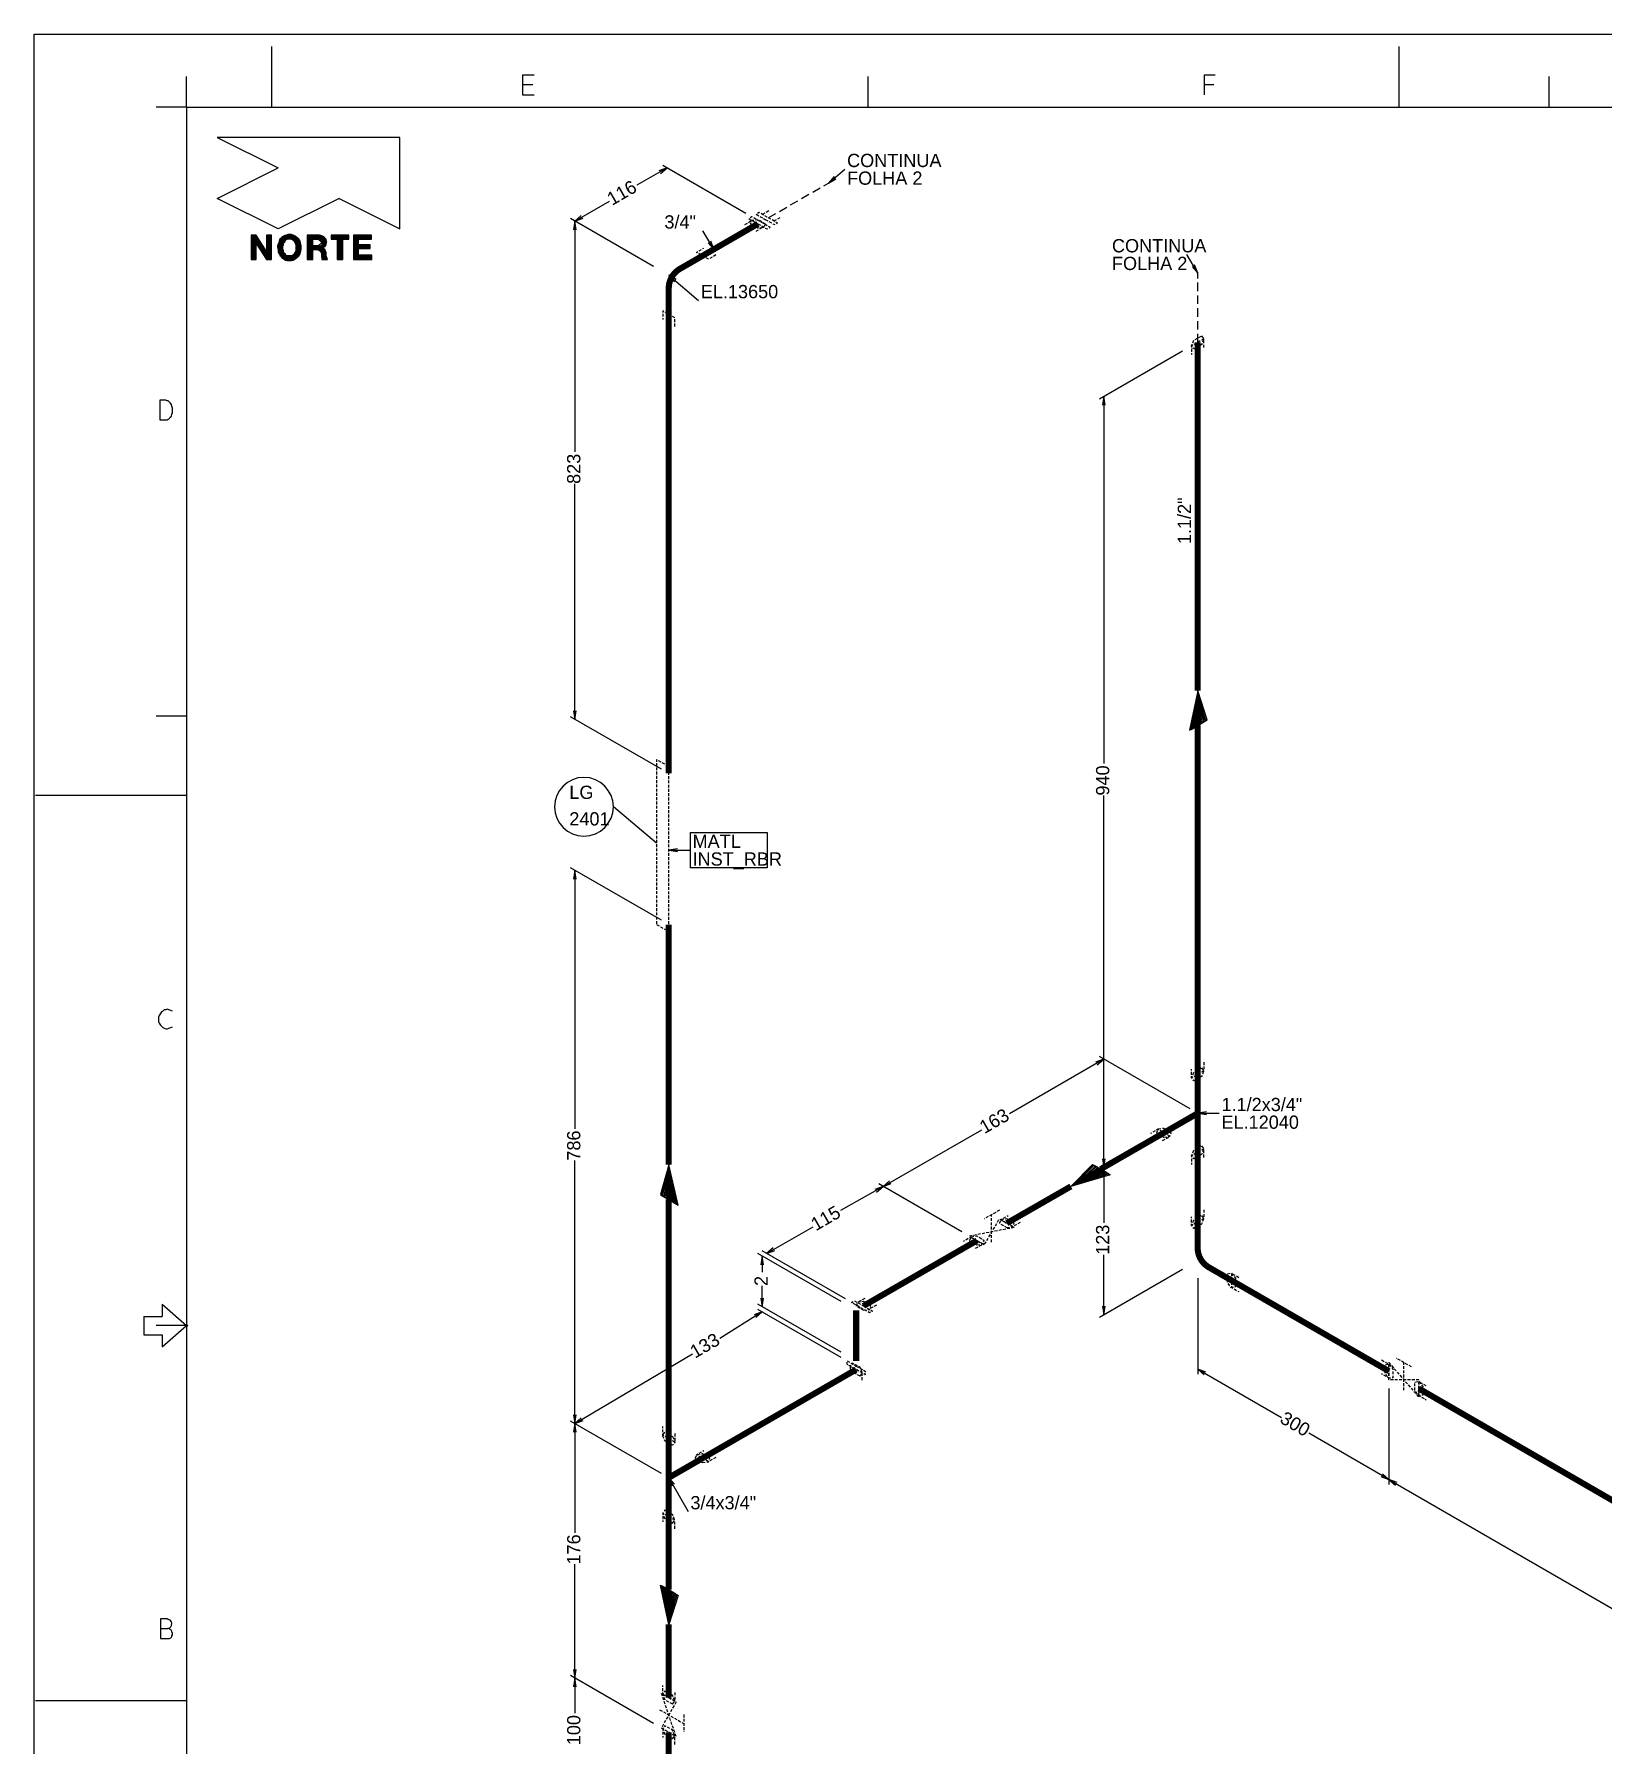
# Model space of a CAD drawing. Extents: x 0 to 597, y 0 to 422.
# Drawn here: x 0 to 257.3, y 141.1 to 421.7 of the extents above; entities that cross this region are included whole.
import ezdxf

# ---------------------------------------------------------------- set-up
doc = ezdxf.new("R2010")
doc.units = 0
doc.header["$MEASUREMENT"] = 0
for name, pattern in [('GT100', [0.7, 0.466667, -0.233333]), ('GT101', [2.1, 1.4, -0.7]), ('GT110', [2.1, 1.4, -0.7])]:
    doc.linetypes.add(name, pattern=pattern)
doc.layers.add('GT_1', color=7, linetype='Continuous')
doc.styles.add('HTX1', font='O8116901', dxfattribs={"width": 1.02})

msp = doc.modelspace()

# ---------------------------------------------------------------- linework, layer by layer
at = {"linetype": 'Continuous'}
msp.add_lwpolyline([(0, 421.74), (597.11, 421.74), (597.11, 0), (0, 0)], close=True, dxfattribs=at)
at = {"layer": 'GT_1', "flags": 128}
for points in [[(0, 417.48), (0, 421.74), (4.26, 421.74)], [(39, 409.8), (39, 419.7)], [(223.9, 409.8), (223.9, 419.7)], [(25, 409.8), (25, 414.8)], [(82, 415), (80.1, 415), (80.1, 411.8), (82, 411.8)], [(80.1, 413.5), (81.8, 413.5)], [(136.8, 409.8), (136.8, 414.8)], [(193.7, 415), (191.9, 415), (191.9, 411.8)], [(191.9, 413.5), (193.5, 413.5)], [(248.5, 409.8), (248.5, 414.8)], [(25, 409.8), (20, 409.8)], [(25, 409.8), (25, 10)], [(25, 409.8), (583.8, 409.8)], [(60, 404.8), (30, 404.8)], [(30, 404.8), (40, 399.8)], [(60, 389.8), (60, 404.8)], [(30, 394.8), (40, 399.8)], [(103.802, 399.801), (98.832, 396.961)], [(102.737, 398.878), (103.802, 399.801), (102.453, 399.304)], [(116.724, 392.346), (103.092, 400.227)], [(130.285, 397.316), (132.983, 399.588)], [(131.208, 398.381), (130.285, 397.316), (131.492, 398.026)], [(40, 389.8), (30, 394.8)], [(50, 394.8), (40, 389.8)], [(50, 394.8), (60, 389.8)], [(88.679, 391.068), (94.359, 394.334)], [(101.601, 383.613), (87.969, 391.494)], [(101.601, 383.613), (87.969, 391.494)], [(88.892, 389.648), (88.679, 391.068), (88.466, 389.648)], [(89.744, 391.991), (88.679, 391.068), (90.028, 391.565)], [(88.679, 391.068), (88.679, 353.225)], [(36, 384.8), (36.4, 384.8), (36.4, 387.4), (38.1, 384.8), (38.9, 384.8), (38.9, 388.8), (38.1, 388.8), (38.1, 386.1), (36.4, 388.8), (35.6, 388.8), (35.6, 384.8), (36, 384.8)], [(35.6, 388.6), (36.5, 388.6)], [(35.6, 388.4), (36.7, 388.4)], [(35.6, 388.2), (36.8, 388.2)], [(35.6, 388), (36.9, 388)], [(35.6, 387.8), (37, 387.8)], [(35.6, 387.6), (37.2, 387.6)], [(35.6, 387.4), (36.4, 387.4)], [(36.5, 387.4), (37.3, 387.4)], [(38.1, 388.6), (38.9, 388.6)], [(38.1, 388.4), (38.9, 388.4)], [(38.1, 388.2), (38.9, 388.2)], [(38.1, 388), (38.9, 388)], [(38.1, 387.8), (38.9, 387.8)], [(38.1, 387.6), (38.9, 387.6)], [(38.1, 387.4), (38.9, 387.4)], [(40, 386.6), (40, 386.4), (40, 386), (40.2, 385.7), (40.4, 385.4), (40.6, 385.1), (40.9, 384.9), (41.2, 384.7), (41.5, 384.6), (41.9, 384.6), (42.2, 384.6), (42.5, 384.7), (42.8, 384.9), (43.1, 385.1), (43.4, 385.4), (43.6, 385.7), (43.7, 386), (43.8, 386.4), (43.8, 386.8), (43.8, 387.1), (43.7, 387.5), (43.6, 387.8), (43.4, 388.1), (43.1, 388.4), (42.8, 388.6), (42.5, 388.8), (42.2, 388.9), (41.9, 388.9), (41.6, 388.9), (41.4, 388.8), (41.1, 388.7), (40.9, 388.6), (40.7, 388.5), (40.5, 388.3), (40.3, 388.1), (40.2, 387.8), (40.1, 387.6), (40, 387.3), (39.9, 387), (39.9, 386.8), (40, 386.6)], [(40, 387.4), (40.9, 387.4)], [(40.1, 387.6), (41, 387.6)], [(40.2, 387.8), (41.1, 387.8)], [(40.3, 388), (41.3, 388)], [(40.4, 388.2), (41.7, 388.2)], [(40.6, 388.4), (43.1, 388.4)], [(40.8, 386.9), (40.8, 387), (40.9, 387.2), (40.9, 387.5), (41.1, 387.7), (41.2, 387.9), (41.3, 388), (41.5, 388.1), (41.7, 388.2), (41.9, 388.2), (42.1, 388.2), (42.2, 388.1), (42.4, 388), (42.6, 387.9), (42.7, 387.7), (42.8, 387.5), (42.9, 387.2), (42.9, 387), (42.9, 386.7), (42.9, 386.5), (42.9, 386.2), (42.8, 386), (42.7, 385.8), (42.6, 385.6), (42.4, 385.5), (42.3, 385.4), (42.1, 385.4), (41.9, 385.4), (41.7, 385.4), (41.5, 385.4), (41.3, 385.5), (41.2, 385.7), (41, 385.8), (40.9, 386), (40.9, 386.2), (40.8, 386.5), (40.8, 386.7), (40.8, 386.9)], [(40.9, 388.6), (42.9, 388.6)], [(41.3, 388.8), (42.5, 388.8)], [(42, 388.2), (43.3, 388.2)], [(42.4, 388), (43.5, 388)], [(42.6, 387.8), (43.6, 387.8)], [(42.7, 387.6), (43.7, 387.6)], [(42.8, 387.4), (43.7, 387.4)], [(45.3, 384.8), (45.7, 384.8), (45.7, 386.4), (46.3, 386.4), (46.5, 386.4), (46.7, 386.3), (46.9, 386.2), (47, 386), (47.1, 385.8), (47.1, 385.5), (47.2, 384.8), (48.1, 384.8), (47.9, 385.4), (47.9, 385.9), (47.8, 386.2), (47.7, 386.4), (47.6, 386.5), (47.5, 386.6), (47.3, 386.7), (47.5, 386.8), (47.7, 386.9), (47.8, 387.1), (47.9, 387.2), (47.9, 387.5), (48, 387.7), (47.9, 387.9), (47.9, 388.1), (47.8, 388.2), (47.6, 388.4), (47.5, 388.5), (47.3, 388.6), (47, 388.7), (46.8, 388.8), (46.6, 388.8), (44.8, 388.8), (44.8, 384.8), (45.3, 384.8)], [(44.8, 388.6), (47.3, 388.6)], [(44.8, 388.4), (47.6, 388.4)], [(44.8, 388.2), (47.8, 388.2)], [(44.8, 388), (45.7, 388)], [(44.8, 387.8), (45.7, 387.8)], [(44.8, 387.6), (45.7, 387.6)], [(44.8, 387.4), (45.7, 387.4)], [(46.2, 387), (45.7, 387), (45.7, 388.1), (46.6, 388.1), (47.2, 387.6), (46.6, 387), (46.2, 387)], [(46.9, 388), (47.9, 388)], [(47.1, 387.8), (48, 387.8)], [(47.2, 387.6), (48, 387.6)], [(47.2, 387.4), (47.9, 387.4)], [(50.2, 384.8), (50.6, 384.8), (50.6, 388.1), (51.6, 388.1), (51.6, 388.8), (48.7, 388.8), (48.7, 388.1), (49.7, 388.1), (49.7, 384.8), (50.2, 384.8)], [(48.7, 388.6), (51.6, 388.6)], [(48.7, 388.4), (51.6, 388.4)], [(48.7, 388.2), (51.6, 388.2)], [(49.7, 388), (50.6, 388)], [(49.7, 387.8), (50.6, 387.8)], [(49.7, 387.6), (50.6, 387.6)], [(49.7, 387.4), (50.6, 387.4)], [(53.9, 384.8), (55.4, 384.8), (55.4, 385.5), (53.2, 385.5), (53.2, 386.6), (55.1, 386.6), (55.1, 387.2), (53.2, 387.2), (53.2, 388.1), (55.3, 388.1), (55.3, 388.8), (52.4, 388.8), (52.4, 384.8), (53.9, 384.8)], [(52.4, 388.6), (55.3, 388.6)], [(52.4, 388.4), (55.3, 388.4)], [(52.4, 388.2), (55.3, 388.2)], [(52.4, 388), (53.2, 388)], [(52.4, 387.8), (53.2, 387.8)], [(52.4, 387.6), (53.2, 387.6)], [(52.4, 387.4), (53.2, 387.4)], [(111.47, 386.453), (109.695, 389.506)], [(110.547, 387.518), (111.47, 386.453), (110.973, 387.802)], [(35.6, 387.2), (36.4, 387.2)], [(35.6, 387), (36.4, 387)], [(35.6, 386.8), (36.4, 386.8)], [(35.6, 386.6), (36.4, 386.6)], [(35.6, 386.4), (36.4, 386.4)], [(35.6, 386.2), (36.4, 386.2)], [(35.6, 386), (36.4, 386)], [(35.6, 385.8), (36.4, 385.8)], [(35.6, 385.6), (36.4, 385.6)], [(35.6, 385.4), (36.4, 385.4)], [(35.6, 385.2), (36.4, 385.2)], [(35.6, 385), (36.4, 385)], [(35.6, 384.8), (36.4, 384.8)], [(36.6, 387.2), (37.4, 387.2)], [(36.7, 387), (37.5, 387)], [(36.8, 386.8), (37.7, 386.8)], [(37, 386.6), (37.8, 386.6)], [(37.1, 386.4), (37.9, 386.4)], [(37.2, 386.2), (38, 386.2)], [(37.3, 386), (38.9, 386)], [(37.5, 385.8), (38.9, 385.8)], [(37.6, 385.6), (38.9, 385.6)], [(37.7, 385.4), (38.9, 385.4)], [(37.8, 385.2), (38.9, 385.2)], [(38, 385), (38.9, 385)], [(38.1, 387.2), (38.9, 387.2)], [(38.1, 387), (38.9, 387)], [(38.1, 386.8), (38.9, 386.8)], [(38.1, 386.6), (38.9, 386.6)], [(38.1, 386.4), (38.9, 386.4)], [(38.1, 386.2), (38.9, 386.2)], [(38.1, 384.8), (38.9, 384.8)], [(39.9, 387), (40.8, 387)], [(39.9, 386.8), (40.8, 386.8)], [(39.9, 386.6), (40.8, 386.6)], [(40, 387.2), (40.9, 387.2)], [(40, 386.4), (40.8, 386.4)], [(40, 386.2), (40.9, 386.2)], [(40, 386), (40.9, 386)], [(40.1, 385.8), (41.1, 385.8)], [(40.2, 385.6), (41.2, 385.6)], [(40.3, 385.4), (41.6, 385.4)], [(40.5, 385.2), (43.2, 385.2)], [(40.7, 385), (43, 385)], [(41.1, 384.8), (42.7, 384.8)], [(42.2, 385.4), (43.4, 385.4)], [(42.5, 385.6), (43.5, 385.6)], [(42.7, 385.8), (43.6, 385.8)], [(42.8, 386), (43.7, 386)], [(42.9, 387.2), (43.8, 387.2)], [(42.9, 387), (43.8, 387)], [(42.9, 386.8), (43.8, 386.8)], [(42.9, 386.6), (43.8, 386.6)], [(42.9, 386.4), (43.8, 386.4)], [(42.9, 386.2), (43.8, 386.2)], [(44.8, 387.2), (45.7, 387.2)], [(44.8, 387), (47.7, 387)], [(44.8, 386.8), (47.5, 386.8)], [(44.8, 386.6), (47.5, 386.6)], [(44.8, 386.4), (47.7, 386.4)], [(44.8, 386.2), (45.7, 386.2)], [(44.8, 386), (45.7, 386)], [(44.8, 385.8), (45.7, 385.8)], [(44.8, 385.6), (45.7, 385.6)], [(44.8, 385.4), (45.7, 385.4)], [(44.8, 385.2), (45.7, 385.2)], [(44.8, 385), (45.7, 385)], [(44.8, 384.8), (45.7, 384.8)], [(46.8, 386.2), (47.8, 386.2)], [(47, 387.2), (47.9, 387.2)], [(47, 386), (47.8, 386)], [(47.1, 385.8), (47.9, 385.8)], [(47.1, 385.6), (47.9, 385.6)], [(47.1, 385.4), (47.9, 385.4)], [(47.1, 385.2), (48, 385.2)], [(47.2, 385), (48, 385)], [(47.2, 384.8), (48.1, 384.8)], [(49.7, 387.2), (50.6, 387.2)], [(49.7, 387), (50.6, 387)], [(49.7, 386.8), (50.6, 386.8)], [(49.7, 386.6), (50.6, 386.6)], [(49.7, 386.4), (50.6, 386.4)], [(49.7, 386.2), (50.6, 386.2)], [(49.7, 386), (50.6, 386)], [(49.7, 385.8), (50.6, 385.8)], [(49.7, 385.6), (50.6, 385.6)], [(49.7, 385.4), (50.6, 385.4)], [(49.7, 385.2), (50.6, 385.2)], [(49.7, 385), (50.6, 385)], [(49.7, 384.8), (50.6, 384.8)], [(52.4, 387.2), (55.1, 387.2)], [(52.4, 387), (55.1, 387)], [(52.4, 386.8), (55.1, 386.8)], [(52.4, 386.6), (55.1, 386.6)], [(52.4, 386.4), (53.2, 386.4)], [(52.4, 386.2), (53.2, 386.2)], [(52.4, 386), (53.2, 386)], [(52.4, 385.8), (53.2, 385.8)], [(52.4, 385.6), (53.2, 385.6)], [(52.4, 385.4), (55.4, 385.4)], [(52.4, 385.2), (55.4, 385.2)], [(52.4, 385), (55.4, 385)], [(52.4, 384.8), (55.4, 384.8)], [(190.848, 382.548), (189.073, 385.601)], [(105.293, 381.483), (104.086, 382.193), (105.009, 381.128)], [(104.086, 382.193), (108.985, 378.075)], [(189.925, 383.613), (190.848, 382.548), (190.351, 383.897)], [(188.363, 369.768), (174.731, 361.887)], [(175.654, 360.893), (175.441, 362.313), (175.228, 360.893)], [(175.441, 362.313), (175.441, 302.105)], [(21.7, 358.5), (21.8, 358.5), (22, 358.6), (22.2, 358.7), (22.3, 358.9), (22.5, 359.1), (22.6, 359.4), (22.7, 359.7), (22.7, 360.1), (22.7, 360.4), (22.6, 360.7), (22.5, 361), (22.3, 361.3), (22.2, 361.4), (22, 361.6), (21.8, 361.6), (21.6, 361.7), (20.6, 361.7), (20.6, 358.5), (21.6, 358.5), (21.7, 358.5)], [(88.679, 309.347), (88.679, 347.971)], [(190.848, 308.353), (192.41, 309.276), (190.848, 314.033), (189.499, 307.572), (192.197, 309.134), (190.848, 313.465), (189.57, 307.643), (192.055, 309.063), (190.848, 312.897), (189.783, 307.714), (191.842, 308.921), (190.848, 312.329), (189.996, 307.856), (191.629, 308.779), (190.848, 311.832), (190.138, 307.927), (191.416, 308.708), (190.848, 311.264), (190.351, 308.069), (191.274, 308.566), (190.848, 310.767), (190.564, 308.211), (191.061, 308.495), (190.848, 310.199), (190.777, 308.282), (190.848, 308.353), (190.848, 314.033)], [(25, 309.9), (20, 309.9)], [(102.879, 301.182), (87.969, 309.773)], [(88.466, 310.767), (88.679, 309.347), (88.892, 310.767)], [(0.2, 296.9), (25, 296.9)], [(102.098, 289.041), (94.998, 295.005)], [(175.441, 235.862), (175.441, 296.851)], [(107.636, 290.816), (120.203, 290.816), (120.203, 284.994), (107.636, 284.994), (107.636, 290.816)], [(105.506, 288.118), (104.086, 287.905), (105.506, 287.692)], [(104.086, 287.905), (107.636, 287.905)], [(102.879, 276.403), (87.969, 284.994)], [(88.892, 283.148), (88.679, 284.568), (88.466, 283.148)], [(88.679, 284.568), (88.679, 242.181)], [(22.7, 261.5), (21.8, 261.8), (21.6, 261.7), (21.3, 261.7), (21.1, 261.5), (20.9, 261.4), (20.7, 261.1), (20.5, 260.8), (20.4, 260.5), (20.4, 260.2), (20.4, 259.8), (20.5, 259.5), (20.7, 259.2), (20.9, 259), (21.1, 258.8), (21.3, 258.7), (21.6, 258.6), (21.8, 258.6), (22.7, 258.9)], [(175.441, 253.612), (159.963, 244.666)], [(174.376, 252.689), (175.441, 253.612), (174.092, 253.115)], [(189.641, 245.447), (174.731, 254.038)], [(192.268, 244.95), (190.848, 244.737), (192.268, 244.524)], [(190.848, 244.737), (194.398, 244.737)], [(139.231, 232.738), (155.419, 242.039)], [(189.641, 244.027), (174.731, 235.436)], [(189.641, 244.027), (174.731, 235.436)], [(88.679, 193.83), (88.679, 236.998)], [(104.086, 230.608), (105.648, 229.685), (104.086, 236.288), (102.737, 231.389), (105.435, 229.827), (104.086, 235.72), (102.808, 231.318), (105.293, 229.898), (104.086, 235.152), (103.021, 231.247), (105.08, 230.04), (104.086, 234.584), (103.234, 231.105), (104.867, 230.182), (104.086, 234.087), (103.376, 231.034), (104.654, 230.253), (104.086, 233.519), (103.589, 230.892), (104.512, 230.395), (104.086, 233.022), (103.802, 230.75), (104.299, 230.466), (104.086, 232.454), (104.015, 230.679), (104.086, 230.608), (104.086, 236.288)], [(174.944, 235.578), (176.506, 234.655), (170.045, 232.738), (173.595, 236.359), (176.293, 234.797), (170.542, 233.022), (173.666, 236.288), (176.151, 234.868), (171.039, 233.306), (173.879, 236.217), (175.938, 235.01), (171.536, 233.59), (174.092, 236.075), (175.725, 235.152), (171.962, 233.874), (174.234, 236.004), (175.512, 235.223), (172.388, 234.158), (174.447, 235.862), (175.37, 235.365), (172.885, 234.371), (174.66, 235.72), (175.157, 235.436), (173.311, 234.655), (174.873, 235.649), (174.944, 235.578), (170.045, 232.738)], [(175.228, 237.282), (175.441, 235.862), (175.654, 237.282)], [(175.654, 234.442), (175.441, 235.862), (175.228, 234.442)], [(175.441, 235.862), (175.441, 226.774)], [(152.153, 225.283), (138.521, 233.164)], [(152.153, 225.283), (138.521, 233.164)], [(140.296, 233.661), (139.231, 232.738), (140.58, 233.235)], [(139.231, 232.738), (132.273, 228.762)], [(138.166, 231.815), (139.231, 232.738), (137.882, 232.241)], [(120.132, 221.733), (127.8, 226.135)], [(132.344, 213.852), (118.712, 221.733)], [(133.054, 214.278), (119.422, 222.159)], [(121.197, 222.656), (120.132, 221.733), (121.481, 222.23)], [(119.635, 219.887), (119.422, 221.307), (119.209, 219.887)], [(119.422, 221.307), (119.422, 218.68)], [(188.363, 219.106), (174.731, 211.225)], [(175.441, 211.651), (175.441, 221.52)], [(119.422, 213), (119.422, 216.408)], [(190.848, 217.686), (190.848, 201.924)], [(21, 213.4), (21, 211.4)], [(21, 213.4), (25, 209.9)], [(132.344, 205.545), (118.712, 213.426)], [(119.209, 214.42), (119.422, 213), (119.635, 214.42)], [(18, 211.4), (18, 208.4), (21, 208.4), (21, 206.4), (25, 209.9)], [(18, 211.4), (21, 211.4)], [(119.422, 212.148), (112.464, 207.817)], [(118.357, 211.225), (119.422, 212.148), (118.073, 211.651)], [(132.344, 204.693), (118.712, 212.574)], [(175.228, 213.071), (175.441, 211.651), (175.654, 213.071)], [(25, 209.9), (20, 209.9)], [(24.9, 210), (25, 210.1), (25.2, 209.9), (25, 209.7), (24.8, 209.9), (24.9, 210)], [(25, 210), (25.1, 209.9), (25, 209.8), (24.9, 209.9), (25, 210)], [(88.679, 193.83), (107.991, 205.261)], [(192.197, 202.279), (190.848, 202.776), (191.913, 201.853)], [(190.848, 202.776), (204.622, 194.824)], [(222.23, 199.581), (222.23, 183.819)], [(222.23, 199.581), (222.23, 183.819)], [(102.879, 185.665), (87.969, 194.256)], [(102.879, 185.665), (87.969, 194.256)], [(102.879, 185.665), (87.969, 194.256)], [(88.466, 195.25), (88.679, 193.83), (88.892, 195.25)], [(88.892, 192.41), (88.679, 193.83), (88.466, 192.41)], [(89.744, 194.753), (88.679, 193.83), (90.028, 194.327)], [(88.679, 193.83), (88.679, 175.938)], [(222.23, 184.671), (209.095, 192.268)], [(220.881, 185.168), (222.23, 184.671), (221.165, 185.594)], [(105.009, 183.89), (104.086, 184.955), (104.583, 183.606)], [(104.086, 184.955), (107.281, 179.417)], [(223.579, 184.174), (222.23, 184.671), (223.295, 183.748)], [(222.23, 184.671), (260.641, 162.448)], [(88.679, 152.082), (88.679, 170.755)], [(104.086, 166.566), (105.648, 165.643), (104.086, 160.886), (102.737, 167.347), (105.435, 165.785), (104.086, 161.454), (102.808, 167.276), (105.293, 165.856), (104.086, 162.022), (103.021, 167.205), (105.08, 165.998), (104.086, 162.59), (103.234, 167.063), (104.867, 166.14), (104.086, 163.087), (103.376, 166.992), (104.654, 166.211), (104.086, 163.655), (103.589, 166.85), (104.512, 166.353), (104.086, 164.152), (103.802, 166.708), (104.299, 166.424), (104.086, 164.72), (104.015, 166.637), (104.086, 166.566), (104.086, 160.886)], [(20.7, 160.2), (21.9, 160.2), (22.2, 160.3), (22.4, 160.5), (22.5, 160.7), (22.6, 161.1), (22.5, 161.3), (22.3, 161.6), (22, 161.7), (21.8, 161.8), (20.7, 161.8), (20.7, 158.6), (21.9, 158.6), (22.1, 158.6), (22.2, 158.6), (22.4, 158.7), (22.5, 158.8), (22.6, 158.9), (22.6, 159), (22.7, 159.2), (22.7, 159.3), (22.7, 159.5), (22.6, 159.6), (22.6, 159.8), (22.5, 159.9), (22.4, 160), (22.2, 160.1), (22.1, 160.2), (21.9, 160.2)], [(101.601, 144.627), (87.969, 152.508)], [(101.601, 144.627), (87.969, 152.508)], [(88.466, 153.502), (88.679, 152.082), (88.892, 153.502)], [(88.892, 150.662), (88.679, 152.082), (88.466, 150.662)], [(88.679, 152.082), (88.679, 146.331)], [(0.2, 148.4), (25, 148.4)]]:
    msp.add_lwpolyline(points, dxfattribs=at)
at = {"layer": 'GT_1', "linetype": 'GT110', "flags": 128}
for points in [[(120.416, 391.636), (130.285, 397.316)], [(190.848, 371.188), (190.848, 382.548)]]:
    msp.add_lwpolyline(points, dxfattribs=at)
at = {"layer": 'GT_1', "linetype": 'GT100', "flags": 128}
for points in [[(119.493, 392.204), (120.629, 392.914)], [(116.582, 390.5), (117.718, 391.21)], [(118.712, 390.642), (120.203, 389.79), (120.7, 390.074), (117.718, 391.778), (117.221, 391.494), (118.712, 390.642)], [(119.919, 390.642), (119.706, 390.074), (118.712, 389.932), (117.505, 390.642), (117.718, 391.21), (118.712, 391.352), (119.919, 390.642)], [(119.919, 391.352), (121.41, 390.5), (121.907, 390.784), (118.925, 392.488), (118.428, 392.204), (119.919, 391.352)], [(118.428, 389.435), (119.635, 390.145)], [(121.339, 391.139), (122.546, 391.778)], [(111.825, 385.53), (110.618, 384.82), (108.63, 385.956), (109.837, 386.666)], [(105.08, 373.815), (105.08, 375.235), (103.092, 376.371), (103.092, 374.951)], [(191.487, 372.253), (191.842, 371.756), (191.487, 370.833), (190.209, 370.123), (189.854, 370.62), (190.209, 371.543), (191.487, 372.253)], [(191.842, 370.336), (191.842, 371.756), (189.854, 370.62), (189.854, 369.2)], [(102.098, 275.693), (104.086, 274.557), (104.086, 301.608), (102.098, 302.744), (102.098, 275.693)], [(191.842, 253.115), (191.842, 251.695), (189.854, 250.559), (189.854, 251.979)], [(191.487, 252.192), (191.842, 251.695), (191.487, 250.772), (190.209, 250.062), (189.854, 250.559), (190.209, 251.482), (191.487, 252.192)], [(185.097, 240.264), (186.304, 240.974), (184.316, 242.11), (183.109, 241.4)], [(185.31, 240.832), (186.304, 240.974), (186.517, 241.542), (185.31, 242.252), (184.316, 242.11), (184.103, 241.542), (185.31, 240.832)], [(191.487, 239.412), (191.842, 238.915), (191.487, 237.992), (190.209, 237.282), (189.854, 237.779), (190.209, 238.702), (191.487, 239.412)], [(191.842, 237.495), (191.842, 238.915), (189.854, 237.779), (189.854, 236.359)], [(159.537, 226.703), (160.744, 225.993), (153.36, 224.573), (155.845, 223.153), (158.33, 227.413), (159.537, 226.703)], [(158.33, 228.833), (155.845, 227.413)], [(157.052, 223.579), (157.052, 228.123)], [(159.537, 225.993), (160.531, 226.135), (160.744, 226.703), (159.537, 227.413), (158.543, 227.271), (158.33, 226.703), (159.537, 225.993)], [(161.738, 226.845), (160.531, 226.135), (158.543, 227.271), (159.75, 227.981)], [(191.842, 228.904), (191.842, 227.484), (189.854, 226.348), (189.854, 227.768)], [(191.487, 227.981), (191.842, 227.484), (191.487, 226.561), (190.209, 225.851), (189.854, 226.348), (190.209, 227.271), (191.487, 227.981)], [(154.638, 223.153), (155.632, 223.295), (155.845, 223.863), (154.638, 224.573), (153.644, 224.431), (153.431, 223.863), (154.638, 223.153)], [(154.425, 222.585), (155.632, 223.295), (153.644, 224.431), (152.437, 223.721)], [(195.747, 218.396), (196.386, 218.538), (197.025, 217.686), (197.025, 216.266), (196.386, 216.124), (195.747, 216.976), (195.747, 218.396)], [(197.593, 217.757), (196.386, 218.467), (196.386, 216.195), (197.593, 215.485)], [(136.036, 213.142), (137.527, 212.29), (137.03, 212.006), (134.048, 213.71), (134.545, 213.994), (136.036, 213.142)], [(136.036, 212.432), (137.03, 212.574), (137.243, 213.142), (136.036, 213.852), (135.042, 213.71), (134.829, 213.142), (136.036, 212.432)], [(136.249, 214.349), (135.042, 213.71)], [(138.166, 213.284), (136.959, 212.645)], [(134.829, 203.273), (136.32, 202.421), (136.32, 201.853), (133.338, 203.557), (133.338, 204.125), (134.829, 203.273)], [(135.468, 201.64), (135.823, 202.137), (135.468, 203.06), (134.19, 203.77), (133.835, 203.273), (134.19, 202.35), (135.468, 201.64)], [(133.835, 203.202), (133.835, 201.853)], [(135.752, 202.137), (135.752, 200.788)], [(221.023, 204.267), (222.23, 203.557), (222.23, 201.285), (221.023, 201.995)], [(221.591, 203.486), (222.23, 203.628), (222.869, 202.776), (222.869, 201.356), (222.23, 201.214), (221.591, 202.066), (221.591, 203.486)], [(227.129, 199.581), (227.129, 201.001), (222.23, 201.001), (222.23, 203.841), (227.129, 198.161), (227.129, 199.581)], [(225.922, 203.131), (223.437, 204.551)], [(224.644, 199.297), (224.644, 203.841)], [(226.49, 200.646), (227.129, 200.788), (227.768, 199.936), (227.768, 198.516), (227.129, 198.374), (226.49, 199.226), (226.49, 200.646)], [(228.336, 200.007), (227.129, 200.717), (227.129, 198.445), (228.336, 197.735)], [(105.08, 192.197), (105.08, 190.777), (103.092, 191.913), (103.092, 193.333)], [(104.725, 191.7), (105.08, 190.777), (104.725, 190.28), (103.447, 190.99), (103.092, 191.913), (103.447, 192.41), (104.725, 191.7)], [(109.624, 187.44), (110.618, 187.582), (110.831, 188.15), (109.624, 188.86), (108.63, 188.718), (108.417, 188.15), (109.624, 187.44)], [(111.825, 188.292), (110.618, 187.582), (108.63, 188.718), (109.837, 189.428)], [(104.725, 177.5), (105.08, 177.997), (104.725, 178.92), (103.447, 179.63), (103.092, 179.133), (103.447, 178.21), (104.725, 177.5)], [(105.08, 176.577), (105.08, 177.997), (103.092, 179.133), (103.092, 177.713)], [(104.086, 148.887), (105.293, 148.177), (102.879, 143.917), (105.293, 142.497), (102.879, 149.597), (104.086, 148.887)], [(105.08, 149.739), (105.08, 148.319), (103.092, 149.455), (103.092, 150.875)], [(104.725, 147.822), (105.08, 148.319), (104.725, 149.242), (103.447, 149.952), (103.092, 149.455), (103.447, 148.532), (104.725, 147.822)], [(102.595, 146.899), (106.571, 144.627)], [(106.571, 146.118), (106.571, 143.278)], [(104.725, 142.142), (105.08, 142.639), (104.725, 143.562), (103.447, 144.272), (103.092, 143.775), (103.447, 142.852), (104.725, 142.142)], [(105.08, 141.219), (105.08, 142.639), (103.092, 143.775), (103.092, 142.355)]]:
    msp.add_lwpolyline(points, dxfattribs=at)
at = {"layer": 'GT_1', "linetype": 'GT101', "const_width": 1, "flags": 128}
for points in [[(109.624, 385.388), (118.712, 390.642)], [(105.932, 383.258), (109.624, 385.388)], [(104.086, 375.803), (104.086, 380.063)], [(104.086, 300.472), (104.086, 375.803)], [(190.848, 314.033), (190.848, 371.188)], [(190.848, 251.127), (190.848, 308.353)], [(104.086, 236.288), (104.086, 275.693)], [(190.848, 244.737), (190.848, 251.127)], [(190.848, 244.737), (185.31, 241.542)], [(190.848, 238.347), (190.848, 244.737)], [(185.31, 241.542), (174.944, 235.578)], [(190.848, 226.916), (190.848, 238.347)], [(170.045, 232.738), (159.537, 226.703)], [(104.086, 191.345), (104.086, 230.608)], [(190.848, 222.656), (190.848, 226.916)], [(154.638, 223.863), (136.036, 213.142)], [(196.386, 217.331), (192.694, 219.461)], [(222.23, 202.421), (196.386, 217.331)], [(134.829, 212.432), (134.829, 204.125)], [(134.829, 202.705), (109.624, 188.15)], [(297.419, 158.969), (227.129, 199.581)], [(104.086, 184.955), (104.086, 191.345)], [(109.624, 188.15), (104.086, 184.955)], [(104.086, 184.955), (104.086, 178.565)], [(104.086, 178.565), (104.086, 166.566)], [(104.086, 160.886), (104.086, 148.887)], [(104.086, 143.207), (104.086, 125.67)]]:
    msp.add_lwpolyline(points, dxfattribs=at)
for points in [[(104.086, 380.063, -0.268116), (105.932, 383.258)], [(192.694, 219.461, -0.267786), (190.848, 222.656)]]:
    msp.add_lwpolyline(points, format="xyb", dxfattribs=at)
at = {"layer": 'GT_1', "flags": 128}
msp.add_lwpolyline([(85.342, 295.005, 1), (94.998, 295.005, 1), (85.342, 295.005)], format="xyb", dxfattribs=at)

# ---------------------------------------------------------------- texts
at = {"layer": 'GT_1', "style": 'HTX1', "width": 1.02}
for s, p in [('CONTINUA', (133.338, 399.943)), ('FOLHA 2', (133.338, 397.044)), ('3/4"', (103.376, 389.861)), ('CONTINUA', (176.79, 385.956)), ('FOLHA 2', (176.79, 383.057)), ('EL.13650', (109.34, 378.43)), ('LG', (87.779, 296.298)), ('2401', (87.779, 291.944)), ('MATL', (107.991, 288.26)), ('INST_RBR', (107.991, 285.361)), ('1.1/2x3/4"', (194.753, 245.092)), ('EL.12040', (194.753, 242.193)), ('3/4x3/4"', (107.636, 179.772))]:
    msp.add_text(s, height=2.1744, dxfattribs=at).set_placement(p)
for s, height, rotation, p in [('116', 2.1744, 30, (94.774, 393.563)), ('823', 2.1744, 90, (89.584, 347.971)), ('1.1/2"', 2.1744, 90, (189.747, 338.102)), ('940', 2.1744, 90, (176.346, 296.851)), ('163', 2.1744, 30, (155.869, 241.304)), ('786', 2.1744, 90, (89.584, 236.963)), ('115', 2.1744, 30, (128.215, 225.364)), ('123', 2.1744, 90, (176.346, 221.52)), ('2', 2.174, 90, (120.327, 216.408)), ('133', 2.1744, 30, (108.394, 204.472)), ('300', 2.1744, 330, (204.167, 194.089)), ('176', 2.1744, 90, (89.584, 170.72)), ('100', 2.1744, 90, (89.584, 141.077))]:
    msp.add_text(s, height=height, rotation=rotation, dxfattribs=at).set_placement(p)

doc.saveas('drawing.dxf')
